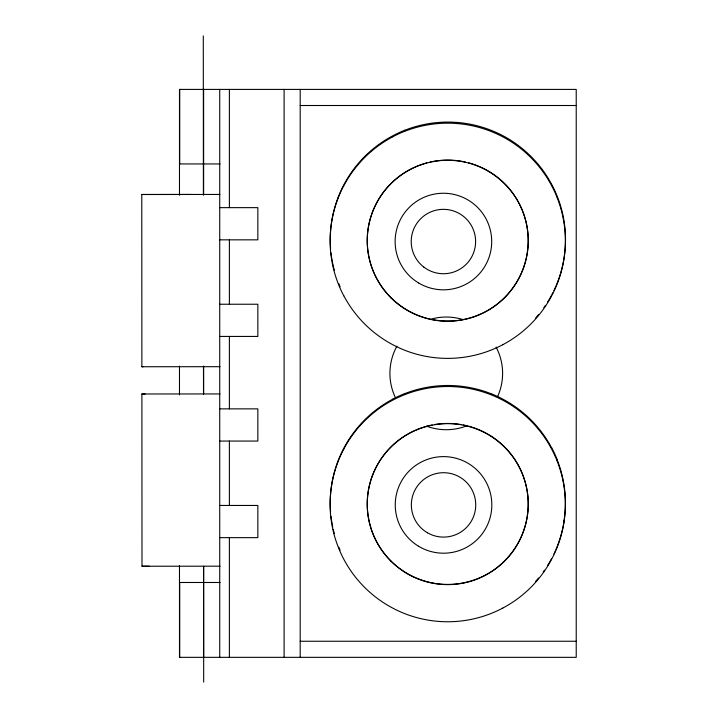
<?xml version="1.0" encoding="UTF-8"?>
<svg xmlns="http://www.w3.org/2000/svg" width="718" height="718" viewBox="0 0 718 718"><rect width="100%" height="100%" fill="white"/><g stroke="black" fill="none" stroke-linecap="round" stroke-linejoin="round"><path stroke-width="1.08" d="M143.106 366.745L141.877 366.745L141.778 194.497L191.132 194.461M141.877 366.745L219.977 366.692M220.094 566.179L142.002 566.233L141.895 393.985L219.995 393.94M142.002 566.233L149.272 566.224M300.196 105.51L576.222 105.51M179.482 163.946L220.112 163.946M219.879 194.452L141.778 194.497M219.726 207.646L257.852 207.646L257.852 239.839L219.726 239.839M219.726 304.235L257.852 304.235L257.852 336.428L219.726 336.428M145.135 393.985L141.895 393.985M219.726 408.865L257.852 408.865L257.852 441.058L219.726 441.058M219.726 505.454L257.852 505.454L257.852 537.647L219.726 537.647M179.482 582.486L220.112 582.486M300.196 641.246L576.222 641.246M203.293 35.9L203.391 195.134M203.49 366.593L203.508 394.622M203.607 566.197L203.679 682.1M300.196 89.409L300.196 657.338M284.104 89.409L284.104 657.338M229.383 89.409L229.383 207.646M229.383 239.839L229.383 304.235M229.383 336.428L229.383 408.865M229.383 441.058L229.383 505.454M229.383 537.647L229.383 657.338M219.726 89.409L219.726 657.338M203.625 89.409L203.625 194.704M203.625 366.099L203.625 394.101M203.625 566.61L203.625 657.338M179.706 89.409L179.706 163.946M179.706 582.486L179.706 657.338M179.482 195.287L179.482 89.409L576.222 89.409L576.222 657.338L179.482 657.338L179.482 565.703M179.482 366.099L179.482 394.846M496.075 347.045A56.345 56.345 0 0 1 497.475 396.866M466.844 425.819A56.345 56.345 0 0 1 426.663 426.196M395.501 397.817A56.345 56.345 0 0 1 396.946 346.121M431.68 318.954A56.345 56.345 0 0 1 462.868 319.537M331.411 519.572A117.581 117.572 8.1 0 1 330.998 516.305M330.576 511.925A117.581 117.572 8.1 0 1 338.331 460.184A117.249 117.24 8.1 0 1 343.832 448.158A117.581 117.572 8.1 0 1 392.818 399.136M404.79 393.635A117.581 117.572 8.1 0 1 490.681 393.572M551.738 448.041A117.581 117.572 8.1 0 0 502.663 399.055A117.249 117.24 8.1 0 0 490.771 393.518M557.24 460.014A117.581 117.572 8.1 0 1 564.097 520.487M551.837 448.005A117.249 117.24 8.1 0 1 557.347 459.987M564.204 520.487A117.617 117.608 8.1 0 1 557.41 545.931A117.249 117.24 8.1 0 1 556.163 548.992M551.406 558.891A117.617 117.608 8.1 0 1 549.8 561.772M549.243 562.724A117.617 117.608 8.1 0 1 547.529 565.542M544.504 570.137A117.617 117.608 8.1 0 1 543.23 571.932M538.518 578.017A117.617 117.608 8.1 0 1 535.655 581.356M334.301 533.573A117.617 117.608 8.1 0 1 333.242 529.301M332.766 527.156A117.617 117.608 8.1 0 1 332.335 525.002M332.138 523.916A117.617 117.608 8.1 0 1 331.599 520.667M555.732 549.997A117.249 117.24 8.1 0 1 553.901 554M340.09 550.159A117.249 117.24 8.1 0 1 338.815 547.125M392.827 399.091A117.249 117.24 8.1 0 1 404.817 393.581M343.671 449.253A117.617 117.608 8.1 0 1 392.683 400.177A117.249 117.24 8.1 0 1 404.665 394.676A117.617 117.608 8.1 0 1 490.582 394.604A117.249 117.24 8.1 0 1 502.609 400.097A117.617 117.608 8.1 0 1 551.657 449.1A117.249 117.24 8.1 0 1 557.186 461.082M557.168 461.082A117.617 117.608 8.1 0 1 563.262 482.182A117.581 117.572 8.1 0 1 564.052 521.573A117.617 117.608 8.1 0 1 557.258 547.026A117.249 117.24 8.1 0 1 551.765 559.017A117.617 117.608 8.1 0 1 502.762 608.092M487.944 434.202A80.488 80.479 8.1 0 1 503.39 562.086A80.488 80.479 8.1 0 1 376.304 541.004A80.488 80.479 8.1 0 1 432.236 424.966M434.426 424.562A80.488 80.479 8.1 0 1 460.947 424.544M463.137 424.939A80.488 80.479 8.1 0 1 467.454 425.9M468.522 426.178A80.488 80.479 8.1 0 1 486.983 433.663M343.68 449.253A117.249 117.24 8.1 0 0 338.187 461.243A117.617 117.608 8.1 0 0 331.393 486.687A117.617 117.608 8.1 0 0 338.277 547.188A117.249 117.24 8.1 0 0 343.76 559.178A117.617 117.608 8.1 0 0 392.872 608.173A117.249 117.24 8.1 0 0 404.826 613.657A117.617 117.608 8.1 0 0 490.78 613.594A117.249 117.24 8.1 0 0 502.771 608.083M551.406 295.52A117.617 117.608 8.1 0 1 549.8 298.401M549.243 299.352A117.617 117.608 8.1 0 1 547.529 302.17M545.124 305.859A117.617 117.608 8.1 0 1 543.867 307.663M538.518 314.646A117.617 117.608 8.1 0 1 535.655 317.984M334.301 270.201A117.617 117.608 8.1 0 1 332.335 261.63M332.138 260.544A117.617 117.608 8.1 0 1 331.599 257.295M331.438 256.227A117.617 117.608 8.1 0 1 331.025 252.951M330.612 248.572A117.617 117.608 8.1 0 1 338.366 196.813A117.249 117.24 8.1 0 1 343.832 184.786A117.617 117.608 8.1 0 1 392.863 135.747A117.249 117.24 8.1 0 1 404.817 130.209M404.844 130.236A117.617 117.608 8.1 0 1 490.762 130.173A117.249 117.24 8.1 0 1 502.762 135.639A117.617 117.608 8.1 0 1 551.837 184.67A117.249 117.24 8.1 0 1 557.347 196.615A117.617 117.608 8.1 0 1 557.41 282.56A117.249 117.24 8.1 0 1 556.163 285.62M555.732 286.626A117.249 117.24 8.1 0 1 553.901 290.628M552.932 292.603A117.249 117.24 8.1 0 1 551.918 294.559M340.09 286.787A117.249 117.24 8.1 0 1 338.815 283.754M338.214 197.899A117.617 117.608 8.1 0 0 338.277 283.816A117.249 117.24 8.1 0 0 343.76 295.807M343.698 185.917A117.617 117.608 8.1 0 1 392.71 136.833M404.692 131.331A117.617 117.608 8.1 0 1 490.609 131.268A117.249 117.24 8.1 0 1 502.609 136.725A117.617 117.608 8.1 0 1 551.684 185.756M557.195 197.737A117.617 117.608 8.1 0 1 563.289 218.837M468.522 162.806A80.488 80.479 8.1 0 1 513.72 286.679A80.488 80.479 8.1 0 1 381.85 286.778A80.488 80.479 8.1 0 1 426.86 162.842M430.064 162.053A80.488 80.479 8.1 0 1 465.309 162.026M392.674 136.815A117.249 117.24 8.1 0 1 404.665 131.304M338.187 197.872A117.249 117.24 8.1 0 1 343.68 185.881M502.771 344.712A117.572 117.564 8.1 0 0 551.765 295.645A117.249 117.24 8.1 0 0 557.258 283.655A117.617 117.608 8.1 0 0 564.052 258.202A117.581 117.572 8.1 0 0 563.289 218.81M343.841 295.798A117.572 117.564 8.1 0 0 392.917 344.793A117.249 117.24 8.1 0 0 404.826 350.285A117.617 117.608 8.1 0 0 430.306 357.088A117.572 117.564 8.1 0 0 465.381 357.043A117.617 117.608 8.1 0 0 490.78 350.222A117.249 117.24 8.1 0 0 502.771 344.712M551.684 185.72A117.249 117.24 8.1 0 1 557.186 197.71M423.817 267.078A32.193 32.193 0 0 0 475.334 245.736A32.193 32.193 0 0 0 431.096 211.792A32.193 32.193 0 0 0 423.817 267.078M418.89 283.134A48.294 48.294 0 0 0 491.704 241.975A48.294 48.294 0 0 0 419.653 199.496A48.294 48.294 0 0 0 418.89 283.134M418.558 546.236A48.294 48.294 0 0 0 491.821 505.876A48.294 48.294 0 0 0 420.236 462.607A48.294 48.294 0 0 0 418.558 546.236M427.443 532.783A32.193 32.193 0 0 0 475.738 504.907A32.193 32.193 0 0 0 427.443 477.021A32.193 32.193 0 0 0 427.443 532.783M390.852 561.09A80.488 80.479 8.1 0 0 525.486 524.903A80.488 80.479 8.1 0 0 426.833 426.411A80.488 80.479 8.1 0 0 390.852 561.09M390.852 297.719A80.488 80.479 8.1 0 0 525.486 261.531A80.488 80.479 8.1 0 0 426.833 163.04A80.488 80.479 8.1 0 0 390.852 297.719"/></g></svg>
